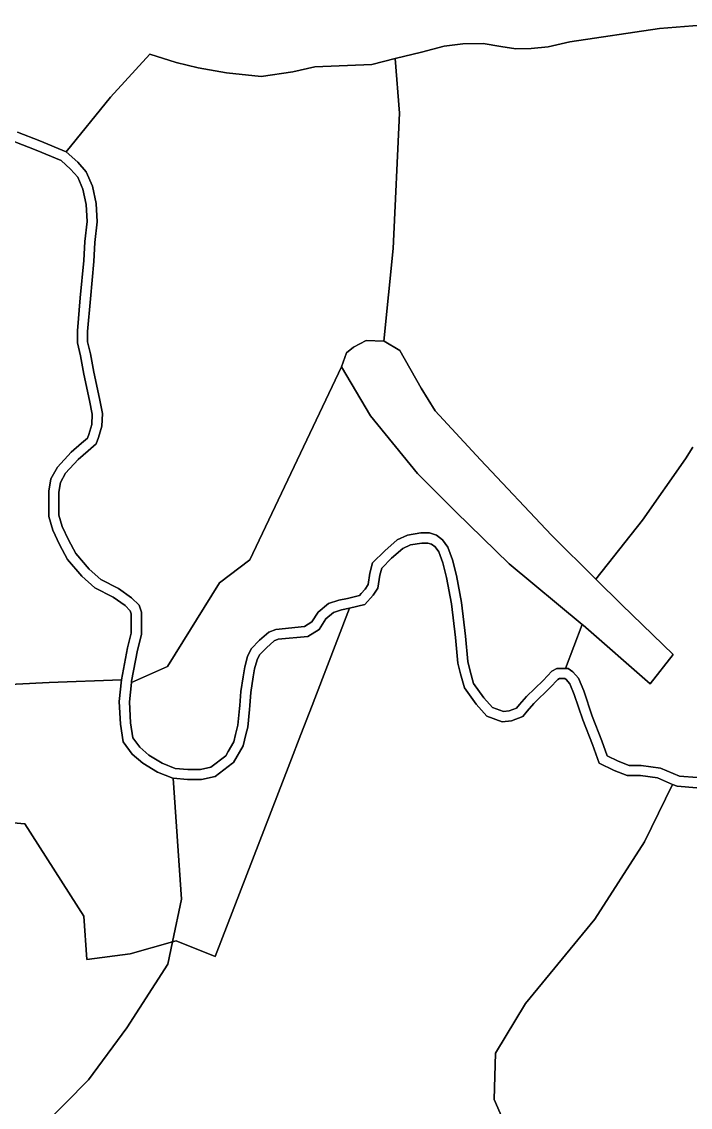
# Model space of a CAD drawing. Extents: x 542555 to 550520, y 1840485 to 1846995.
# Drawn here: x 546997 to 547460, y 1842996 to 1843748 of the extents above; entities that cross this region are included whole.
import ezdxf

# ---------------------------------------------------------------- set-up
doc = ezdxf.new("R2010")
doc.units = 0
doc.layers.add('Level 30', color=7, linetype='Continuous')

msp = doc.modelspace()

# ---------------------------------------------------------------- linework, layer by layer
at = {"layer": 'Level 30'}
for points in [[(547496.78, 1843748), (547438.83, 1843743.27), (547376.74, 1843734.16), (547361.73, 1843730.7), (547349.99, 1843729.43), (547339.45, 1843729.26), (547329.01, 1843730.71), (547316.67, 1843732.99), (547302.52, 1843732.77), (547289.7, 1843731), (547273.9, 1843726.97), (547255.64, 1843722.43), (547239.51, 1843718.42), (547200.14, 1843716.64), (547184.92, 1843713.35), (547162.86, 1843710.03), (547138.79, 1843712.56), (547119.18, 1843715.99), (547103.99, 1843719.84), (547085.75, 1843725.42), (547058.51, 1843695.64), (547027.75, 1843657.92), (547009.46, 1843665.49), (546993.95, 1843671.46)], [(547461.99, 1843453.07), (547456.96, 1843445.06), (547427.11, 1843402.39), (547394.89, 1843361.64), (547364.2, 1843392.03), (547314.98, 1843444.24), (547283.48, 1843478.22), (547273.64, 1843493.96), (547258.88, 1843520.06), (547248.05, 1843526.46), (547247.85, 1843526.47), (547254.4, 1843590.84), (547258.67, 1843684.71), (547255.64, 1843722.43), (547273.9, 1843726.97), (547289.7, 1843731), (547302.52, 1843732.77), (547316.67, 1843732.99), (547329.01, 1843730.71), (547339.45, 1843729.26), (547349.99, 1843729.43), (547361.73, 1843730.7), (547376.74, 1843734.16), (547438.83, 1843743.27), (547496.78, 1843748)], [(546993.95, 1843671.46), (547009.46, 1843665.49), (547027.75, 1843657.92), (547035.71, 1843650.76), (547041.67, 1843643.99), (547046.05, 1843634.04), (547048.43, 1843622.1), (547049.23, 1843609.37), (547047.64, 1843595.04), (547046.84, 1843581.9), (547044.46, 1843556.03), (547042.47, 1843533.35), (547042.47, 1843526.18), (547044.46, 1843517.82), (547046.84, 1843505.09), (547050.82, 1843486.78), (547052.81, 1843476.43), (547052.41, 1843467.68), (547050.02, 1843459.72), (547048.43, 1843455.34), (547042.87, 1843450.56), (547036.1, 1843444.59), (547027.35, 1843435.04), (547023.77, 1843428.67), (547022.58, 1843421.9), (547022.58, 1843405.98), (547024.97, 1843398.02), (547029.34, 1843388.87), (547034.51, 1843379.32), (547043.66, 1843368.57), (547051.62, 1843361.41), (547063.95, 1843355.04), (547073.09, 1843348.67), (547078.26, 1843343.5), (547079.85, 1843338.72), (547079.85, 1843323.2), (547077.07, 1843312.45), (547073.09, 1843290.96), (547072.98, 1843290.01), (547071.5, 1843276.64), (547072.3, 1843261.91), (547073.89, 1843251.56), (547078.66, 1843245.19), (547085.03, 1843239.62), (547094.17, 1843234.05), (547103.32, 1843230.47), (547112.07, 1843229.67), (547120.82, 1843229.67), (547127.98, 1843231.26), (547138.32, 1843239.22), (547140, 1843242.1034), (547143.89, 1843248.78), (547145.1475, 1843254), (547146.67, 1843260.32), (547147.87, 1843271.86), (547148.0116, 1843274), (547148.66, 1843283.8), (547150.3232, 1843294), (547151.45, 1843300.91), (547153.44, 1843308.08), (547155.82, 1843313.25), (547161.79, 1843319.22), (547168.15, 1843324.79), (547172.92, 1843326.78), (547192.81, 1843328.77), (547197.98, 1843331.96), (547202.35, 1843338.72), (547209.51, 1843344.69), (547216.67, 1843347.08), (547222.63, 1843348.27), (547230.98, 1843350.26), (547232.21, 1843351.62), (547234.96, 1843354.64), (547236.95, 1843357.83), (547238.14, 1843365.79), (547240.13, 1843372.95), (547248.48, 1843381.31), (547257.23, 1843388.87), (547264.39, 1843392.05), (547273.54, 1843393.65), (547279.51, 1843393.65), (547284.28, 1843392.05), (547288.65, 1843388.87), (547292.23, 1843383.7), (547295.42, 1843374.94), (547298.2, 1843364.19), (547301.76, 1843345.48), (547304.55, 1843322), (547306.14, 1843304.49), (547307.73, 1843297.72), (547310.11, 1843289.37), (547317.27, 1843279.42), (547323.24, 1843272.65), (547330.8, 1843269.86), (547334.77, 1843270.26), (547339.94, 1843272.25), (547341.93, 1843274.64), (547346.71, 1843280.21), (547358.24, 1843291.36), (547364.21, 1843297.72), (547367.79, 1843299.71), (547373.83, 1843299.71), (547375.74, 1843299.71), (547378.92, 1843297.33), (547382.9, 1843292.95), (547386.48, 1843284.19), (547392.35, 1843266.55), (547398.96, 1843249.53), (547402.74, 1843239.14), (547410.29, 1843235.36), (547417.85, 1843232.52), (547426.35, 1843232.52), (547439.57, 1843230.63), (547452.79, 1843224.96), (547465.07, 1843224.02)], [(546992.09, 1843664.68), (547006.86, 1843658.99), (547024.21, 1843651.7), (547030.73, 1843645.83), (547035.7, 1843640.18), (547039.33, 1843631.92), (547041.47, 1843621.19), (547042.21, 1843609.54), (547040.66, 1843595.64), (547039.86, 1843582.43), (547037.49, 1843556.66), (547035.47, 1843533.66), (547035.47, 1843525.36), (547037.61, 1843516.37), (547039.98, 1843503.7), (547043.96, 1843485.38), (547045.78, 1843475.92), (547045.46, 1843468.86), (547043.37, 1843461.92), (547042.48, 1843459.45), (547038.27, 1843455.84), (547031.19, 1843449.59), (547021.64, 1843439.17), (547017.08, 1843431.06), (547015.58, 1843422.51), (547015.58, 1843404.95), (547018.42, 1843395.49), (547023.1, 1843385.69), (547028.7, 1843375.34), (547038.63, 1843363.68), (547047.61, 1843355.6), (547060.33, 1843349.03), (547068.58, 1843343.28), (547072.14, 1843339.72), (547072.85, 1843337.59), (547072.85, 1843324.09), (547070.23, 1843313.97), (547066.15, 1843291.93), (547016, 1843290), (546938, 1843286)], [(547464.8, 1843217.02), (547451.1, 1843218.07), (547448.02, 1843219.39), (547437.66, 1843223.83), (547425.85, 1843225.52), (547416.58, 1843225.52), (547407.48, 1843228.94), (547397.11, 1843234.13), (547392.41, 1843247.07), (547385.76, 1843264.18), (547379.91, 1843281.76), (547376.89, 1843289.16), (547374.19, 1843292.13), (547373.41, 1843292.71), (547369.6, 1843292.71), (547368.57, 1843292.13), (547363.23, 1843286.45), (547351.81, 1843275.4), (547347.28, 1843270.12), (547344.15, 1843266.37), (547336.41, 1843263.39), (547329.89, 1843262.73), (547319.16, 1843266.69), (547311.79, 1843275.05), (547303.71, 1843286.27), (547300.95, 1843295.96), (547299.21, 1843303.37), (547297.59, 1843321.27), (547294.84, 1843344.41), (547291.37, 1843362.66), (547288.73, 1843372.86), (547285.96, 1843380.46), (547283.57, 1843383.91), (547281.03, 1843385.76), (547278.37, 1843386.65), (547274.15, 1843386.65), (547266.44, 1843385.3), (547261.02, 1843382.89), (547253.25, 1843376.18), (547246.38, 1843369.3), (547245, 1843364.33), (547243.66, 1843355.36), (547240.57, 1843350.4), (547234.71, 1843343.95), (547224.13, 1843341.43), (547218.47, 1843340.3), (547212.98, 1843338.47), (547207.65, 1843334.03), (547203, 1843326.83), (547195.11, 1843321.97), (547174.65, 1843319.92), (547171.9, 1843318.77), (547166.58, 1843314.11), (547161.66, 1843309.19), (547160.03, 1843305.66), (547158.3, 1843299.41), (547157.4165, 1843294), (547155.62, 1843283), (547155.0292, 1843274), (547154.85, 1843271.27), (547153.58, 1843259.13), (547152.3439, 1843254), (547150.45, 1843246.14), (547143.68, 1843234.51), (547143.0178, 1843234), (547131.02, 1843224.76), (547121.59, 1843222.67), (547111.75, 1843222.67), (547101.91, 1843223.57), (547101.7, 1843223.59), (547091.05, 1843227.75), (547080.87, 1843233.96), (547073.5, 1843240.4), (547067.24, 1843248.77), (547065.33, 1843261.19), (547064.48, 1843276.84), (547066.15, 1843291.93), (547070.23, 1843313.97), (547072.85, 1843324.09), (547072.85, 1843337.59), (547072.14, 1843339.72), (547068.58, 1843343.28), (547060.33, 1843349.03), (547047.61, 1843355.6), (547038.63, 1843363.68), (547028.7, 1843375.34), (547023.1, 1843385.69), (547018.42, 1843395.49), (547015.58, 1843404.95), (547015.58, 1843422.51), (547017.08, 1843431.06), (547021.64, 1843439.17), (547031.19, 1843449.59), (547038.27, 1843455.84), (547042.48, 1843459.45), (547043.37, 1843461.92), (547045.46, 1843468.86), (547045.78, 1843475.92), (547043.96, 1843485.38), (547039.98, 1843503.7), (547037.61, 1843516.37), (547035.47, 1843525.36), (547035.47, 1843533.66), (547037.49, 1843556.66), (547039.86, 1843582.43), (547040.66, 1843595.64), (547042.21, 1843609.54), (547041.47, 1843621.19), (547039.33, 1843631.92), (547035.7, 1843640.18), (547030.73, 1843645.83), (547024.21, 1843651.7), (547006.86, 1843658.99), (546992.09, 1843664.68)], [(547465.07, 1843224.02), (547452.79, 1843224.96), (547439.57, 1843230.63), (547426.35, 1843232.52), (547417.85, 1843232.52), (547410.29, 1843235.36), (547402.74, 1843239.14), (547398.96, 1843249.53), (547392.35, 1843266.55), (547386.48, 1843284.19), (547382.9, 1843292.95), (547378.92, 1843297.33), (547375.74, 1843299.71), (547373.83, 1843299.71), (547385.41, 1843330.16), (547386.07, 1843329.61), (547432.38, 1843289.14), (547448.33, 1843309.46), (547412.93, 1843343.77), (547394.89, 1843361.64), (547427.11, 1843402.39), (547456.96, 1843445.06), (547461.99, 1843453.07)], [(547011.0037, 1842981.9181), (547043.1, 1843014.61), (547069.67, 1843050.53), (547098.14, 1843094.73), (547101.38, 1843110.26), (547104, 1843111), (547131, 1843100), (547182.6896, 1843234), (547190.4045, 1843254), (547198.1193, 1843274), (547200, 1843278.8754), (547224.13, 1843341.43), (547234.71, 1843343.95), (547240.57, 1843350.4), (547243.66, 1843355.36), (547245, 1843364.33), (547246.38, 1843369.3), (547253.25, 1843376.18), (547261.02, 1843382.89), (547266.44, 1843385.3), (547274.15, 1843386.65), (547278.37, 1843386.65), (547281.03, 1843385.76), (547283.57, 1843383.91), (547285.96, 1843380.46), (547288.73, 1843372.86), (547291.37, 1843362.66), (547294.84, 1843344.41), (547297.59, 1843321.27), (547299.21, 1843303.37), (547300.95, 1843295.96), (547303.71, 1843286.27), (547311.79, 1843275.05), (547319.16, 1843266.69), (547329.89, 1843262.73), (547336.41, 1843263.39), (547344.15, 1843266.37), (547347.28, 1843270.12), (547351.81, 1843275.4), (547363.23, 1843286.45), (547368.57, 1843292.13), (547369.6, 1843292.71), (547373.41, 1843292.71), (547374.19, 1843292.13), (547376.89, 1843289.16), (547379.91, 1843281.76), (547385.76, 1843264.18), (547392.41, 1843247.07), (547397.11, 1843234.13), (547407.48, 1843228.94), (547416.58, 1843225.52), (547425.85, 1843225.52), (547437.66, 1843223.83), (547448.02, 1843219.39), (547428.53, 1843179.65), (547394.08, 1843125.94), (547346.01, 1843067.42), (547325.18, 1843032.96), (547324.38, 1843000.88), (547349.42, 1842943.41)], [(546938, 1843286), (547016, 1843290), (547066.15, 1843291.93), (547064.48, 1843276.84), (547065.33, 1843261.19), (547067.24, 1843248.77), (547073.5, 1843240.4), (547080.87, 1843233.96), (547091.05, 1843227.75), (547101.7, 1843223.59), (547101.91, 1843223.57), (547107.54, 1843139.81), (547101.38, 1843110.26), (547072, 1843102), (547042, 1843098), (547040, 1843128), (546999, 1843192), (546953, 1843196)], [(546953, 1843196), (546999, 1843192), (547040, 1843128), (547042, 1843098), (547072, 1843102), (547101.38, 1843110.26), (547098.14, 1843094.73), (547069.67, 1843050.53), (547043.1, 1843014.61), (547011.0037, 1842981.9181)]]:
    msp.add_lwpolyline(points, dxfattribs=at)
for points in [[(547254.4, 1843590.84), (547247.85, 1843526.47), (547235.74, 1843526.96), (547226.88, 1843522.52), (547221.96, 1843518.58), (547218.51, 1843508.74), (547155, 1843375), (547134, 1843359), (547098, 1843301), (547073, 1843290), (547072.98, 1843290.01), (547073.09, 1843290.96), (547077.07, 1843312.45), (547079.85, 1843323.2), (547079.85, 1843338.72), (547078.26, 1843343.5), (547073.09, 1843348.67), (547063.95, 1843355.04), (547051.62, 1843361.41), (547043.66, 1843368.57), (547034.51, 1843379.32), (547029.34, 1843388.87), (547024.97, 1843398.02), (547022.58, 1843405.98), (547022.58, 1843421.9), (547023.77, 1843428.67), (547027.35, 1843435.04), (547036.1, 1843444.59), (547042.87, 1843450.56), (547048.43, 1843455.34), (547050.02, 1843459.72), (547052.41, 1843467.68), (547052.81, 1843476.43), (547050.82, 1843486.78), (547046.84, 1843505.09), (547044.46, 1843517.82), (547042.47, 1843526.18), (547042.47, 1843533.35), (547044.46, 1843556.03), (547046.84, 1843581.9), (547047.64, 1843595.04), (547049.23, 1843609.37), (547048.43, 1843622.1), (547046.05, 1843634.04), (547041.67, 1843643.99), (547035.71, 1843650.76), (547027.75, 1843657.92), (547058.51, 1843695.64), (547085.75, 1843725.42), (547103.99, 1843719.84), (547119.18, 1843715.99), (547138.79, 1843712.56), (547162.86, 1843710.03), (547184.92, 1843713.35), (547200.14, 1843716.64), (547239.51, 1843718.42), (547255.64, 1843722.43), (547258.67, 1843684.71)], [(547394.89, 1843361.64), (547412.93, 1843343.77), (547448.33, 1843309.46), (547432.38, 1843289.14), (547386.07, 1843329.61), (547385.41, 1843330.16), (547334.68, 1843372.32), (547297.76, 1843408.27), (547271.18, 1843434.86), (547238.69, 1843474.75), (547218.51, 1843508.74), (547221.96, 1843518.58), (547226.88, 1843522.52), (547235.74, 1843526.96), (547247.85, 1843526.47), (547248.05, 1843526.46), (547258.88, 1843520.06), (547273.64, 1843493.96), (547283.48, 1843478.22), (547314.98, 1843444.24), (547364.2, 1843392.03)], [(547385.41, 1843330.16), (547373.83, 1843299.71), (547367.79, 1843299.71), (547364.21, 1843297.72), (547358.24, 1843291.36), (547346.71, 1843280.21), (547341.93, 1843274.64), (547339.94, 1843272.25), (547334.77, 1843270.26), (547330.8, 1843269.86), (547323.24, 1843272.65), (547317.27, 1843279.42), (547310.11, 1843289.37), (547307.73, 1843297.72), (547306.14, 1843304.49), (547304.55, 1843322), (547301.76, 1843345.48), (547298.2, 1843364.19), (547295.42, 1843374.94), (547292.23, 1843383.7), (547288.65, 1843388.87), (547284.28, 1843392.05), (547279.51, 1843393.65), (547273.54, 1843393.65), (547264.39, 1843392.05), (547257.23, 1843388.87), (547248.48, 1843381.31), (547240.13, 1843372.95), (547238.14, 1843365.79), (547236.95, 1843357.83), (547234.96, 1843354.64), (547232.21, 1843351.62), (547230.98, 1843350.26), (547222.63, 1843348.27), (547216.67, 1843347.08), (547209.51, 1843344.69), (547202.35, 1843338.72), (547197.98, 1843331.96), (547192.81, 1843328.77), (547172.92, 1843326.78), (547168.15, 1843324.79), (547161.79, 1843319.22), (547155.82, 1843313.25), (547153.44, 1843308.08), (547151.45, 1843300.91), (547150.3232, 1843294), (547148.66, 1843283.8), (547148.0116, 1843274), (547147.87, 1843271.86), (547146.67, 1843260.32), (547145.1475, 1843254), (547143.89, 1843248.78), (547140, 1843242.1034), (547138.32, 1843239.22), (547127.98, 1843231.26), (547120.82, 1843229.67), (547112.07, 1843229.67), (547103.32, 1843230.47), (547094.17, 1843234.05), (547085.03, 1843239.62), (547078.66, 1843245.19), (547073.89, 1843251.56), (547072.3, 1843261.91), (547071.5, 1843276.64), (547072.98, 1843290.01), (547073, 1843290), (547098, 1843301), (547134, 1843359), (547155, 1843375), (547218.51, 1843508.74), (547238.69, 1843474.75), (547271.18, 1843434.86), (547297.76, 1843408.27), (547334.68, 1843372.32)], [(547104, 1843111), (547101.38, 1843110.26), (547107.54, 1843139.81), (547101.91, 1843223.57), (547111.75, 1843222.67), (547121.59, 1843222.67), (547131.02, 1843224.76), (547143.0178, 1843234), (547143.68, 1843234.51), (547150.45, 1843246.14), (547152.3439, 1843254), (547153.58, 1843259.13), (547154.85, 1843271.27), (547155.0292, 1843274), (547155.62, 1843283), (547157.4165, 1843294), (547158.3, 1843299.41), (547160.03, 1843305.66), (547161.66, 1843309.19), (547166.58, 1843314.11), (547171.9, 1843318.77), (547174.65, 1843319.92), (547195.11, 1843321.97), (547203, 1843326.83), (547207.65, 1843334.03), (547212.98, 1843338.47), (547218.47, 1843340.3), (547224.13, 1843341.43), (547200, 1843278.8754), (547198.1193, 1843274), (547190.4045, 1843254), (547182.6896, 1843234), (547131, 1843100)], [(547448.02, 1843219.39), (547451.1, 1843218.07), (547464.8, 1843217.02), (547475.37, 1843217.02), (547490.49, 1843220.8), (547503.35, 1843220.8), (547507.47, 1843220.28), (547494.22, 1843137.16), (547482.2, 1843051.39), (547486.03, 1842956.53), (547481.86, 1842953.37), (547470.14, 1842935.79), (547457.7, 1842910.15), (547446.73, 1842892.28), (547406.8, 1842839.59), (547397.29, 1842854.19), (547351.62, 1842938.35), (547349.42, 1842943.41), (547324.38, 1843000.88), (547325.18, 1843032.96), (547346.01, 1843067.42), (547394.08, 1843125.94), (547428.53, 1843179.65)]]:
    msp.add_lwpolyline(points, close=True, dxfattribs=at)

doc.saveas('drawing.dxf')
